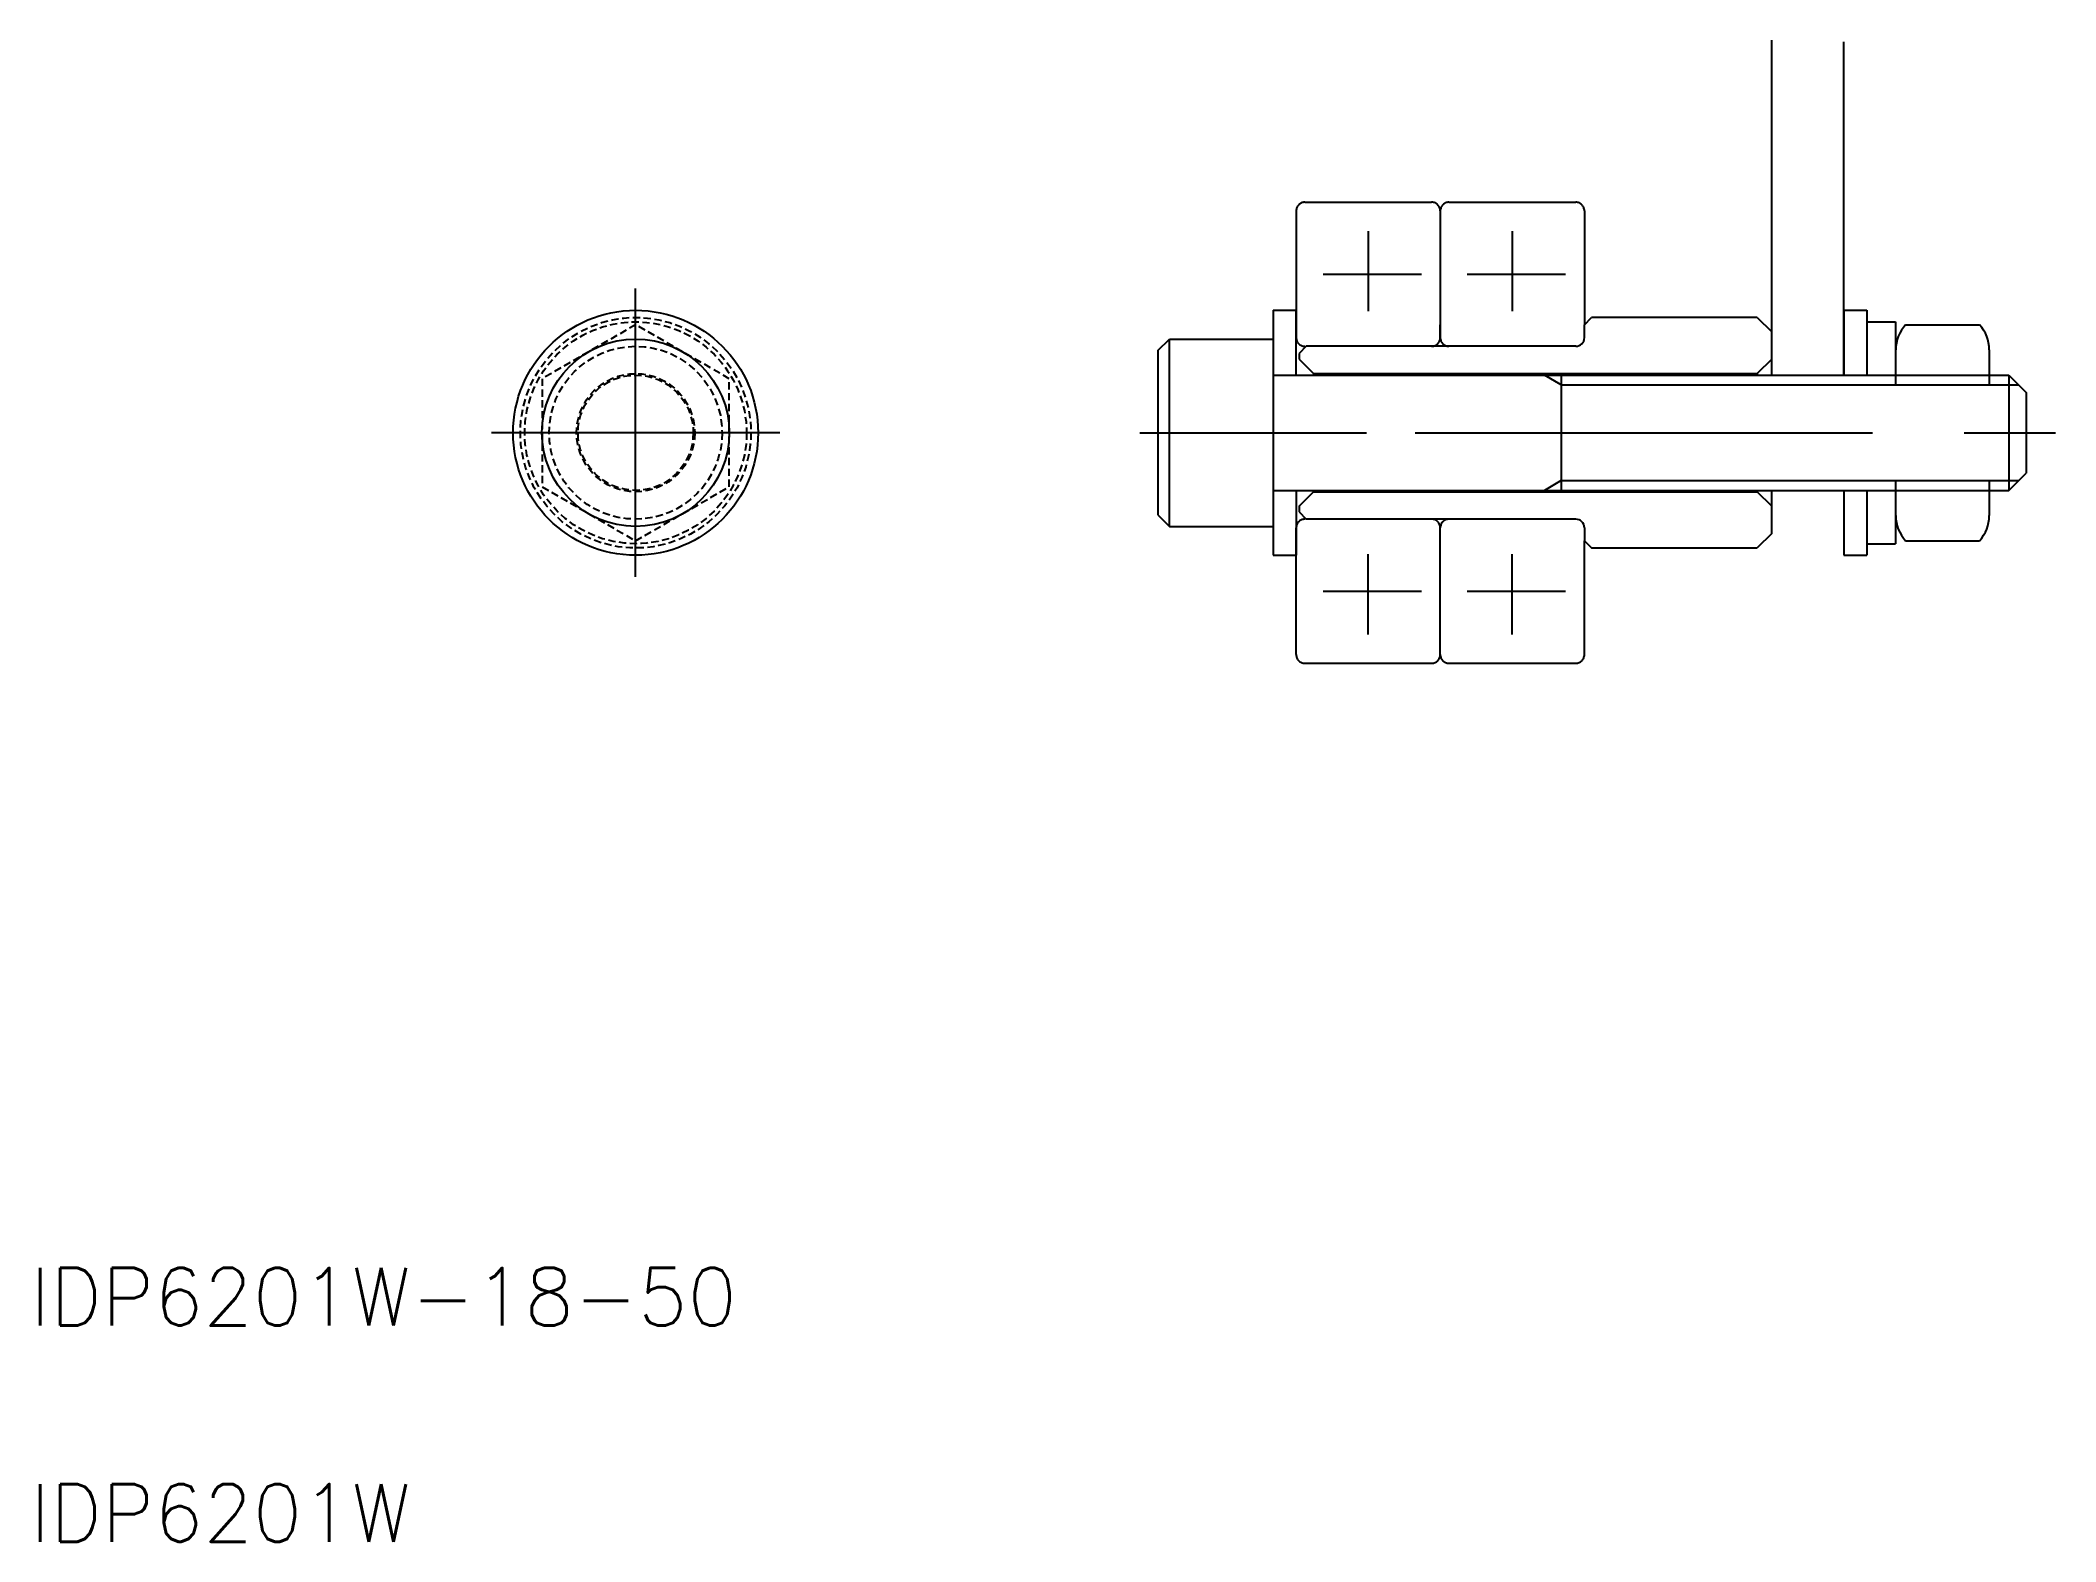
# Model space of a CAD drawing. Extents: x 11 to 151, y 10 to 114.
import ezdxf

# ---------------------------------------------------------------- set-up
doc = ezdxf.new("R2010")
doc.units = 0
for name, pattern in [('CENTER', [50.8, 31.75, -6.35, 6.35, -6.35]), ('DASHED', [0.75, 0.5, -0.25]), ('PHANTOM', [63.5, 31.75, -6.35, 6.35, -6.35, 6.35, -6.35])]:
    doc.linetypes.add(name, pattern=pattern)
doc.layers.get('0').update_dxf_attribs({"linetype": 'CONTINUOUS'})
doc.layers.add('CENTER', color=1, linetype='CENTER')
doc.styles.get("Standard").update_dxf_attribs({"font": 'txt', "bigfont": 'BIGFONT'})

msp = doc.modelspace()

# ---------------------------------------------------------------- linework, layer by layer
at = {"color": 3, "linetype": 'PHANTOM'}
for p, q in [((130.84, 91.07), (130.84, 114.21)), ((135.84, 90.97), (135.84, 114.11)), ((97.84, 102.37), (97.84, 93.57)), ((98.44, 102.97), (107.24, 102.97)), ((107.84, 102.37), (107.84, 93.57)), ((107.84, 102.37), (107.84, 94.47)), ((108.44, 102.97), (117.24, 102.97)), ((117.84, 102.37), (117.84, 94.47)), ((102.84, 100.96), (102.84, 95.4)), ((112.84, 100.96), (112.84, 95.4)), ((99.71, 97.97), (106.54, 97.97)), ((109.71, 97.97), (116.54, 97.97)), ((97.84, 71.57), (97.84, 80.37)), ((107.84, 71.57), (107.84, 80.37)), ((102.84, 72.97), (102.84, 78.54)), ((107.84, 71.57), (107.84, 79.47)), ((112.84, 72.97), (112.84, 78.54)), ((117.84, 71.57), (117.84, 79.47)), ((99.71, 75.97), (106.54, 75.97)), ((109.71, 75.97), (116.54, 75.97)), ((98.44, 70.97), (107.24, 70.97)), ((108.44, 70.97), (117.24, 70.97))]:
    msp.add_line(p, q, dxfattribs=at)
at = {"color": 7, "linetype": 'CONTINUOUS'}
for p, q in [((96.24, 95.47), (96.24, 78.47)), ((96.24, 95.47), (97.84, 95.47)), ((97.84, 90.97), (97.84, 95.47)), ((135.84, 95.47), (137.44, 95.47)), ((135.84, 95.47), (135.84, 90.97)), ((137.44, 95.47), (137.44, 90.97)), ((117.84, 94.47), (118.34, 94.97)), ((117.84, 93.57), (117.84, 94.47)), ((129.84, 94.97), (118.34, 94.97)), ((129.84, 94.97), (130.84, 93.97)), ((130.84, 90.97), (130.84, 93.97)), ((137.44, 94.67), (139.44, 94.67)), ((139.44, 94.67), (139.44, 90.29)), ((140.13, 94.47), (145.25, 94.47)), ((88.24, 92.67), (89.04, 93.47)), ((88.24, 92.67), (88.24, 81.27)), ((89.04, 80.47), (89.04, 93.47)), ((89.04, 93.47), (96.24, 93.47)), ((98.54, 92.97), (98.04, 92.47)), ((98.04, 92.47), (98.04, 92.07)), ((117.25, 92.97), (98.54, 92.97)), ((145.94, 92.72), (145.94, 90.29)), ((96.24, 91.22), (96.24, 91.22)), ((96.24, 90.97), (147.29, 90.97)), ((98.04, 92.07), (99.04, 91.07)), ((99.04, 91.07), (129.84, 91.07)), ((99.04, 91.07), (99.04, 90.97)), ((116.24, 90.97), (116.24, 82.97)), ((130.84, 92.07), (129.84, 91.07)), ((129.84, 91.07), (129.84, 90.97)), ((147.29, 90.97), (147.29, 82.97)), ((147.29, 90.97), (148.49, 89.77)), ((148.49, 89.77), (148.49, 84.17)), ((96.24, 86.97), (96.24, 86.97)), ((147.29, 82.97), (148.49, 84.17)), ((96.24, 82.97), (147.29, 82.97)), ((97.84, 82.97), (97.84, 78.47)), ((98.04, 81.87), (99.04, 82.87)), ((99.04, 82.97), (99.04, 82.87)), ((99.04, 82.87), (129.84, 82.87)), ((129.84, 82.97), (129.84, 82.87)), ((130.84, 81.87), (129.84, 82.87)), ((130.84, 79.97), (130.84, 82.97)), ((135.84, 82.97), (135.84, 78.47)), ((137.44, 82.97), (137.44, 78.47)), ((139.44, 83.65), (139.44, 79.27)), ((145.94, 83.65), (145.94, 81.22)), ((88.24, 81.27), (89.04, 80.47)), ((98.04, 81.87), (98.04, 81.47)), ((98.04, 81.47), (98.54, 80.97)), ((89.04, 80.47), (96.24, 80.47)), ((117.24, 80.97), (98.54, 80.97)), ((117.84, 80.37), (117.84, 79.47)), ((130.84, 79.97), (129.84, 78.97)), ((96.24, 78.47), (97.84, 78.47)), ((117.84, 79.47), (118.34, 78.97)), ((118.34, 78.97), (129.84, 78.97)), ((135.84, 78.47), (137.44, 78.47)), ((137.44, 79.27), (139.44, 79.27)), ((140.13, 79.47), (145.25, 79.47))]:
    msp.add_line(p, q, dxfattribs=at)
at = {"color": 3, "linetype": 'CONTINUOUS'}
for p, q in [((107.84, 93.57), (107.84, 94.47)), ((116.24, 90.29), (115.07, 90.97)), ((116.24, 90.29), (147.96, 90.29)), ((116.24, 83.65), (115.07, 82.97)), ((116.24, 83.65), (147.96, 83.65))]:
    msp.add_line(p, q, dxfattribs=at)
at = {"color": 3, "linetype": 'DASHED'}
msp.add_lwpolyline([(52, 94.47), (45.51, 90.72), (45.51, 83.22), (52, 79.47), (58.5, 83.22), (58.5, 90.72)], close=True, dxfattribs=at)
at = {"color": 7, "linetype": 'CONTINUOUS'}
for radius in [8.5, 6.5]:
    msp.add_circle((52, 86.97), radius, dxfattribs=at)
at = {"color": 3, "linetype": 'DASHED'}
for radius in [8, 7.7, 6, 4.1, 4]:
    msp.add_circle((52, 86.97), radius, dxfattribs=at)
at = {"color": 3, "linetype": 'PHANTOM'}
for centre, start, end in [((98.44, 102.37), 90, 180), ((107.24, 102.37), 0, 90), ((108.44, 102.37), 90, 180), ((117.24, 102.37), 0, 90), ((98.44, 93.57), 180, 270), ((107.24, 93.57), 270, 360), ((108.44, 93.57), 180, 270), ((98.44, 80.37), 90, 180), ((107.24, 80.37), 0, 90), ((108.44, 80.37), 90, 180), ((98.44, 71.57), 180, 270), ((107.24, 71.57), 270, 0), ((108.44, 71.57), 180, 270), ((117.24, 71.57), 270, 0)]:
    msp.add_arc(centre, 0.6, start, end, dxfattribs=at)
at = {"color": 7, "linetype": 'CONTINUOUS'}
for centre, radius, start, end in [((142.02, 92.72), 2.57, 137.1731, 180.0427), ((143.37, 92.72), 2.57, 0, 42.8269), ((117.24, 93.57), 0.6, 270, 360), ((142.02, 81.22), 2.57, 179.9573, 222.8269), ((143.37, 81.22), 2.57, 317.173, 0), ((117.24, 80.37), 0.6, 0, 90)]:
    msp.add_arc(centre, radius, start, end, dxfattribs=at)
at = {"layer": 'CENTER', "color": 1, "linetype": 'CENTER'}
for p, q in [((52, 76.97), (52, 96.97)), ((62, 86.97), (42, 86.97)), ((87, 86.97), (102.73, 86.97)), ((106.09, 86.97), (150.55, 86.97))]:
    msp.add_line(p, q, dxfattribs=at)

# ---------------------------------------------------------------- texts
at = {"color": 7, "linetype": 'CONTINUOUS'}
for s, p in [('IDP6201W-18-50', (10, 25)), ('IDP6201W', (10, 10))]:
    msp.add_text(s, height=4, dxfattribs=at).set_placement(p)

doc.saveas('drawing.dxf')
